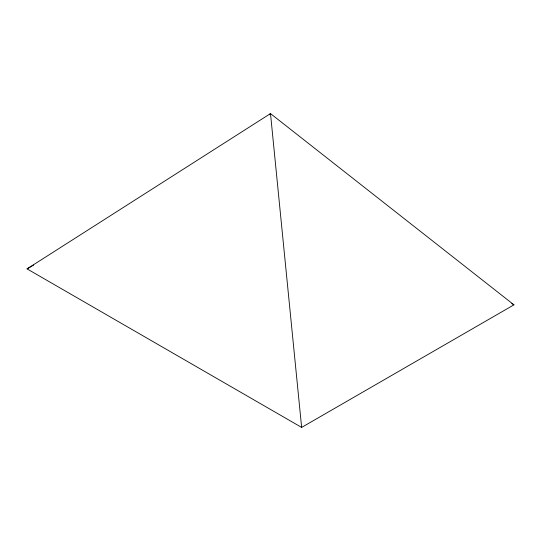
<?xml version="1.0" encoding="UTF-8"?>
<svg xmlns="http://www.w3.org/2000/svg" width="541" height="541" viewBox="0 0 541 541"><rect width="100%" height="100%" fill="white"/><g stroke="black" fill="none" stroke-linecap="round" stroke-linejoin="round"><path stroke-width="0.81" d="M269.344 114.8L270.5 113.583L513.95 304.84L301.641 427.417L27.05 268.877L270.5 113.583L301.641 427.417M27.05 268.877L33.616 265.09M511.759 303.575L513.95 304.84"/></g></svg>
